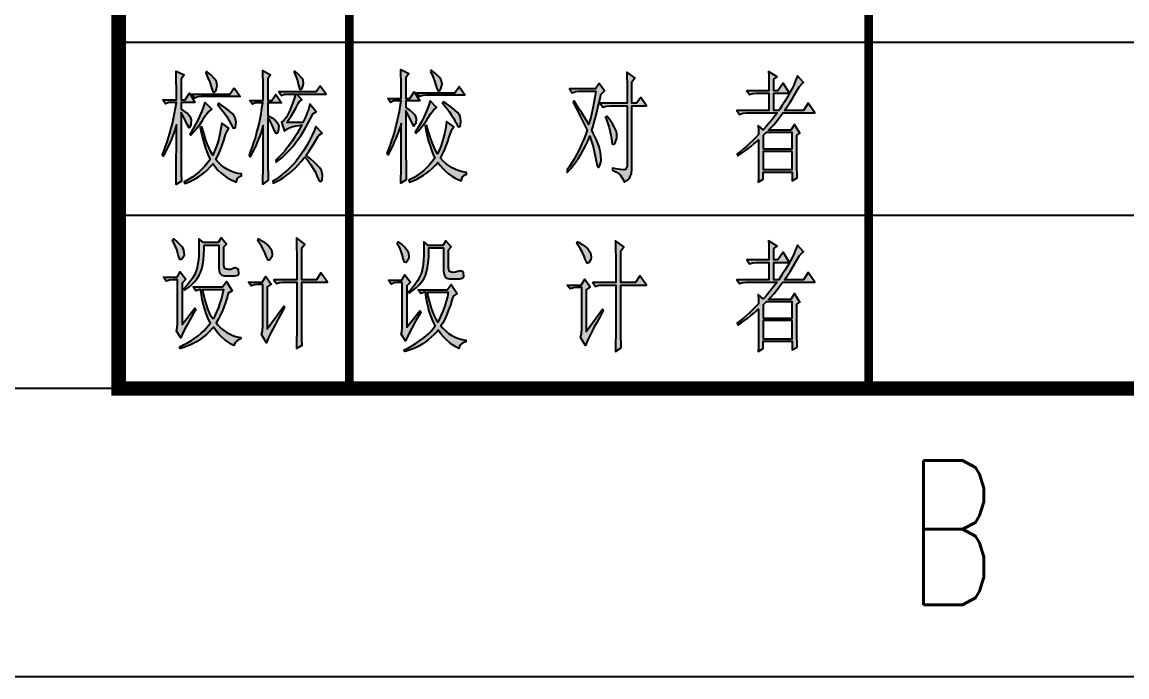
# Model space of a CAD drawing. Header units: inches. Extents: x 15 to 856, y 8 to 602.
# Drawn here: x 662.58 to 700.89, y 7.68 to 30.38 of the extents above; entities that cross this region are included whole.
import ezdxf
from ezdxf.enums import TextEntityAlignment as Align

# ---------------------------------------------------------------- set-up
doc = ezdxf.new("R2010")
doc.units = ezdxf.units.IN
doc.header["$MEASUREMENT"] = 0
doc.layers.add('1', color=7, linetype='Continuous')
doc.layers.add('图框', color=4, linetype='Continuous')
doc.styles.add('HZ', font='txt_____.ttf', dxfattribs={"width": 0.7, "bigfont": 'HZTXT'})

# ---------------------------------------------------------------- blocks, each defined once
blk = doc.blocks.new('tk1')
at = {"layer": '图框', "color": 1}
blk.add_line((0, 0), (-806, 0), dxfattribs=at)
at = {"layer": '图框'}
blk.add_line((10, -10), (-831, -10), dxfattribs=at)
at = {"layer": '图框', "style": 'HZ', "width": 0.7}
blk.add_text('B', height=5, dxfattribs=at).set_placement((-151.125, -7.5), align=Align.CENTER)

msp = doc.modelspace()

# ---------------------------------------------------------------- hatches: boundary and pattern name
at = {"layer": '1'}
h = msp.add_hatch(color=7, dxfattribs=at)
h.paths.add_polyline_path([(676.229, 26.514), (676.326, 26.614), (676.421, 26.723), (676.512, 26.844), (676.603, 26.973), (676.649, 27.047), (676.757, 27.21), (676.852, 27.327), (676.935, 27.401), (676.952, 27.413), (676.732, 27.646), (676.682, 27.498), (676.624, 27.345), (676.558, 27.187), (676.509, 27.081), (676.43, 26.921), (676.35, 26.779), (676.271, 26.654), (676.206, 26.564)])
h.paths.add_polyline_path([(677.78, 26.797), (677.8, 26.958), (677.769, 27.113), (677.732, 27.179), (677.666, 27.256), (677.571, 27.343), (677.445, 27.443), (677.289, 27.553), (677.197, 27.614), (677.162, 27.564), (677.283, 27.416), (677.387, 27.279), (677.474, 27.152), (677.547, 27.034), (677.603, 26.924), (677.616, 26.897), (677.698, 26.747), (677.763, 26.759)])
h.paths.add_polyline_path([(675.726, 25.966), (675.726, 26.145), (675.728, 26.324), (675.728, 26.863), (675.721, 26.841), (675.67, 26.683), (675.613, 26.528), (675.554, 26.375), (675.489, 26.224), (675.422, 26.074), (675.349, 25.926), (675.274, 25.781), (675.238, 25.831), (675.241, 25.839), (675.299, 25.977), (675.354, 26.121), (675.407, 26.269), (675.456, 26.423), (675.504, 26.583), (675.547, 26.747), (675.589, 26.916), (675.628, 27.09), (675.663, 27.271), (675.697, 27.456), (675.728, 27.646), (675.46, 27.646), (675.356, 27.596), (675.262, 27.73), (675.728, 27.73), (675.728, 27.999), (675.726, 28.171), (675.723, 28.352), (675.72, 28.537), (675.717, 28.73), (675.997, 28.597), (675.892, 28.447), (675.892, 27.73), (676.031, 27.73), (676.182, 27.964), (676.369, 27.646), (675.892, 27.646), (675.892, 27.413), (676.011, 27.335), (676.119, 27.247), (676.195, 27.163), (676.243, 27.036), (676.229, 26.863), (676.227, 26.854), (676.166, 26.768), (676.102, 26.879), (676.047, 27.005), (675.974, 27.148), (675.892, 27.297), (675.892, 25.678), (675.894, 25.536), (675.895, 25.362), (675.899, 25.154), (675.903, 24.914), (675.717, 24.796), (675.718, 24.906), (675.721, 25.257), (675.725, 25.611), (675.725, 25.789)])
h.paths.add_polyline_path([(668.626, 26.673), (668.531, 26.564), (668.436, 26.464), (668.412, 26.514), (668.477, 26.604), (668.555, 26.73), (668.636, 26.871), (668.715, 27.029), (668.763, 27.137), (668.831, 27.295), (668.887, 27.448), (668.937, 27.596), (669.158, 27.363), (669.14, 27.351), (669.058, 27.277), (668.963, 27.16), (668.855, 26.997), (668.808, 26.923), (668.718, 26.794)])
h.paths.add_polyline_path([(669.986, 26.747), (670.005, 26.908), (669.975, 27.063), (669.938, 27.129), (669.872, 27.206), (669.777, 27.293), (669.651, 27.393), (669.495, 27.503), (669.403, 27.564), (669.367, 27.513), (669.488, 27.366), (669.593, 27.229), (669.682, 27.102), (669.754, 26.984), (669.81, 26.875), (669.823, 26.847), (669.904, 26.697), (669.968, 26.709)])
h.paths.add_polyline_path([(671.884, 25.974), (671.977, 26.08), (672.068, 26.195), (672.156, 26.316), (672.243, 26.441), (672.33, 26.575), (672.412, 26.713), (672.494, 26.858), (672.575, 27.011), (672.654, 27.169), (672.667, 27.197), (672.784, 27.263), (672.562, 27.53), (672.509, 27.351), (672.461, 27.205), (672.457, 27.197), (672.395, 27.057), (672.32, 26.902), (672.317, 26.897), (671.758, 26.897), (671.837, 27.003), (671.916, 27.123), (671.997, 27.255), (672.079, 27.398), (672.161, 27.556), (672.19, 27.614), (672.282, 27.68), (672.108, 27.88), (673.121, 27.88), (672.923, 28.163), (672.784, 27.964), (671.489, 27.964), (671.583, 27.83), (671.687, 27.88), (672.061, 27.88), (672.016, 27.719), (671.963, 27.561), (671.902, 27.405), (671.839, 27.263), (671.749, 27.084), (671.663, 26.966), (671.583, 26.913), (671.687, 26.597), (671.741, 26.652), (671.824, 26.702), (671.939, 26.744), (672.085, 26.781), (672.264, 26.81), (672.282, 26.813), (672.201, 26.662), (672.117, 26.515), (672.032, 26.377), (671.945, 26.246), (671.856, 26.122), (671.766, 26.005), (671.676, 25.893), (671.583, 25.789), (671.488, 25.692), (671.391, 25.602), (671.384, 25.597), (671.396, 25.529), (671.497, 25.607), (671.597, 25.689), (671.695, 25.777), (671.79, 25.872)])
h.paths.add_polyline_path([(667.934, 26.095), (667.934, 26.813), (667.927, 26.791), (667.876, 26.633), (667.819, 26.478), (667.76, 26.325), (667.697, 26.174), (667.627, 26.024), (667.557, 25.876), (667.479, 25.731), (667.445, 25.781), (667.449, 25.787), (667.505, 25.926), (667.56, 26.071), (667.613, 26.219), (667.663, 26.374), (667.71, 26.533), (667.753, 26.697), (667.795, 26.866), (667.834, 27.04), (667.869, 27.221), (667.903, 27.406), (667.934, 27.596), (667.666, 27.596), (667.561, 27.546), (667.468, 27.68), (667.934, 27.68), (667.934, 27.949), (667.932, 28.122), (667.929, 28.302), (667.927, 28.487), (667.922, 28.681), (668.203, 28.547), (668.098, 28.397), (668.098, 27.68), (668.238, 27.68), (668.39, 27.914), (668.575, 27.596), (668.098, 27.596), (668.098, 27.363), (668.217, 27.285), (668.327, 27.197), (668.401, 27.113), (668.449, 26.986), (668.436, 26.813), (668.433, 26.804), (668.373, 26.718), (668.307, 26.829), (668.253, 26.955), (668.18, 27.098), (668.098, 27.247), (668.098, 25.628), (668.1, 25.486), (668.101, 25.312), (668.104, 25.104), (668.109, 24.864), (667.922, 24.746), (667.924, 24.856), (667.927, 25.207), (667.93, 25.562), (667.93, 25.739), (667.932, 25.916)])
h.paths.add_polyline_path([(670.94, 25.892), (670.94, 26.071), (670.941, 26.251), (670.941, 26.797), (670.933, 26.768), (670.879, 26.596), (670.822, 26.432), (670.761, 26.274), (670.698, 26.122), (670.63, 25.979), (670.561, 25.842), (670.487, 25.713), (670.465, 25.763), (670.519, 25.903), (670.572, 26.05), (670.622, 26.201), (670.671, 26.357), (670.716, 26.517), (670.758, 26.683), (670.798, 26.852), (670.835, 27.028), (670.869, 27.206), (670.901, 27.392), (670.93, 27.58), (670.674, 27.58), (670.569, 27.53), (670.476, 27.664), (670.941, 27.664), (670.941, 28.001), (670.94, 28.179), (670.937, 28.357), (670.933, 28.529), (670.93, 28.697), (671.198, 28.547), (671.106, 28.413), (671.106, 27.664), (671.244, 27.664), (671.384, 27.864), (671.583, 27.58), (671.106, 27.58), (671.106, 27.147), (671.107, 27.145), (671.251, 27.058), (671.359, 26.976), (671.431, 26.897), (671.48, 26.77), (671.467, 26.597), (671.447, 26.548), (671.388, 26.522), (671.315, 26.664), (671.257, 26.802), (671.185, 26.945), (671.106, 27.063), (671.106, 25.512), (671.109, 25.342), (671.112, 25.138), (671.117, 24.896), (670.93, 24.764), (670.932, 24.838), (670.937, 25.36), (670.938, 25.536), (670.938, 25.713)])
h.paths.add_polyline_path([(672.259, 25.541), (672.356, 25.657), (672.388, 25.697), (672.499, 25.565), (672.598, 25.436), (672.681, 25.307), (672.751, 25.18), (672.805, 25.052), (672.807, 25.046), (672.881, 24.878), (672.947, 24.854), (672.983, 24.914), (673.004, 25.075), (672.963, 25.23), (672.947, 25.264), (672.892, 25.336), (672.815, 25.423), (672.714, 25.521), (672.588, 25.634), (672.438, 25.76), (672.433, 25.763), (672.52, 25.89), (672.606, 26.019), (672.689, 26.15), (672.772, 26.283), (672.852, 26.42), (672.876, 26.464), (672.983, 26.53), (672.772, 26.763), (672.709, 26.61), (672.643, 26.462), (672.572, 26.319), (672.499, 26.18), (672.422, 26.046), (672.343, 25.918), (672.259, 25.795), (672.172, 25.676), (672.082, 25.563), (671.989, 25.455), (671.892, 25.352), (671.792, 25.254), (671.687, 25.162), (671.581, 25.073), (671.471, 24.99), (671.357, 24.912), (671.28, 24.864), (671.291, 24.796), (671.409, 24.851), (671.521, 24.914), (671.634, 24.983), (671.744, 25.059), (671.852, 25.141), (671.956, 25.23), (672.059, 25.326), (672.161, 25.429)])
h.paths.add_polyline_path([(668.883, 26.201), (668.932, 26.038), (668.986, 25.885), (669.044, 25.74), (669.1, 25.613), (669.011, 25.495), (668.918, 25.386), (668.82, 25.284), (668.718, 25.188), (668.612, 25.101), (668.502, 25.02), (668.388, 24.946), (668.269, 24.88), (668.203, 24.846), (668.225, 24.78), (668.349, 24.829), (668.47, 24.885), (668.588, 24.948), (668.7, 25.017), (668.81, 25.094), (668.916, 25.178), (669.019, 25.27), (669.118, 25.368), (669.205, 25.463), (669.285, 25.354), (669.374, 25.251), (669.471, 25.157), (669.575, 25.07), (669.686, 24.993), (669.806, 24.924), (669.933, 24.861), (670.009, 24.83), (670.057, 24.97), (670.157, 25.04), (670.196, 25.046), (670.196, 25.114), (670.065, 25.136), (669.938, 25.17), (669.819, 25.215), (669.703, 25.272), (669.593, 25.341), (669.49, 25.42), (669.392, 25.512), (669.298, 25.613), (669.379, 25.771), (669.448, 25.926), (669.509, 26.075), (669.561, 26.222), (669.578, 26.28), (669.638, 26.478), (669.701, 26.622), (669.752, 26.697), (669.508, 26.879), (669.479, 26.686), (669.443, 26.504), (669.403, 26.332), (669.356, 26.171), (669.305, 26.019), (669.248, 25.879), (669.193, 25.763), (669.129, 25.881), (669.066, 26.011), (669.005, 26.156), (668.947, 26.316), (668.892, 26.49), (668.839, 26.676), (668.82, 26.747), (668.762, 26.73), (668.797, 26.546), (668.837, 26.369)])
h.paths.add_polyline_path([(676.591, 26.596), (676.632, 26.419), (676.677, 26.251), (676.727, 26.09), (676.78, 25.935), (676.838, 25.79), (676.894, 25.663), (676.804, 25.547), (676.711, 25.436), (676.614, 25.334), (676.512, 25.238), (676.406, 25.151), (676.297, 25.07), (676.182, 24.996), (676.063, 24.93), (675.997, 24.896), (676.019, 24.83), (676.143, 24.878), (676.264, 24.935), (676.38, 24.998), (676.495, 25.067), (676.604, 25.144), (676.711, 25.228), (676.814, 25.32), (676.912, 25.418), (676.999, 25.513), (677.08, 25.404), (677.168, 25.301), (677.265, 25.207), (677.369, 25.12), (677.481, 25.043), (677.6, 24.974), (677.727, 24.911), (677.803, 24.88), (677.851, 25.02), (677.951, 25.09), (677.99, 25.098), (677.99, 25.164), (677.858, 25.186), (677.732, 25.22), (677.613, 25.265), (677.497, 25.322), (677.387, 25.391), (677.284, 25.47), (677.184, 25.562), (677.092, 25.663), (677.173, 25.821), (677.242, 25.976), (677.303, 26.125), (677.355, 26.272), (677.373, 26.33), (677.432, 26.528), (677.495, 26.672), (677.547, 26.747), (677.302, 26.929), (677.273, 26.736), (677.237, 26.554), (677.197, 26.382), (677.15, 26.22), (677.099, 26.069), (677.042, 25.929), (676.988, 25.813), (676.922, 25.93), (676.86, 26.061), (676.799, 26.208), (676.741, 26.365), (676.686, 26.539), (676.633, 26.726), (676.614, 26.797), (676.556, 26.779)])
h.paths.add_polyline_path([(669.216, 27.931), (669.285, 27.968), (669.309, 28.014), (669.35, 28.176), (669.321, 28.324), (669.309, 28.347), (669.237, 28.436), (669.139, 28.534), (669.011, 28.642), (668.984, 28.663), (668.949, 28.613), (669.026, 28.449), (669.09, 28.291), (669.139, 28.142), (669.158, 28.064)])
h.paths.add_polyline_path([(669.939, 28.097), (670.149, 27.796), (668.797, 27.796), (668.68, 27.785), (668.564, 27.746), (668.47, 27.88), (669.788, 27.88)])
h.paths.add_polyline_path([(672.295, 28.08), (672.345, 28.241), (672.329, 28.363), (672.275, 28.45), (672.179, 28.556), (672.037, 28.681), (672.014, 28.647), (672.08, 28.508), (672.132, 28.349), (672.166, 28.197), (672.217, 28.039), (672.283, 28.06)])
h.paths.add_polyline_path([(676.743, 28.663), (676.82, 28.498), (676.883, 28.341), (676.931, 28.192), (676.952, 28.113), (677.009, 27.981), (677.08, 28.018), (677.104, 28.064), (677.144, 28.226), (677.115, 28.374), (677.104, 28.397), (677.031, 28.486), (676.931, 28.584), (676.806, 28.692), (676.777, 28.713)])
h.paths.add_polyline_path([(677.943, 27.846), (676.591, 27.846), (676.474, 27.835), (676.358, 27.796), (676.264, 27.93), (677.582, 27.93), (677.734, 28.147)])
h.paths.add_polyline_path([(688.642, 27.996), (688.642, 28.397), (688.758, 28.479), (688.466, 28.663), (688.471, 28.537), (688.476, 28.374), (688.478, 28.173), (688.478, 27.996), (687.709, 27.996), (687.803, 27.864), (687.919, 27.902), (688.035, 27.914), (688.478, 27.914), (688.478, 27.313), (687.36, 27.313), (687.451, 27.181), (687.569, 27.219), (687.685, 27.231), (688.758, 27.231), (688.673, 27.111), (688.582, 26.995), (688.489, 26.881), (688.391, 26.767), (688.286, 26.654), (688.28, 26.647), (688.106, 26.797), (688.115, 26.599), (688.117, 26.48), (688.012, 26.37), (687.906, 26.266), (687.801, 26.166), (687.696, 26.071), (687.592, 25.982), (687.485, 25.898), (687.381, 25.821), (687.371, 25.813), (687.393, 25.747), (687.513, 25.824), (687.627, 25.903), (687.74, 25.984), (687.849, 26.069), (687.954, 26.154), (688.057, 26.243), (688.117, 26.296), (688.117, 25.363), (688.115, 25.135), (688.112, 24.956), (688.106, 24.83), (688.28, 24.93), (688.28, 25.18), (689.283, 25.18), (689.283, 24.88), (689.457, 24.98), (689.451, 25.131), (689.448, 25.31), (689.446, 25.497), (689.446, 26.464), (689.551, 26.53), (689.364, 26.829), (689.236, 26.63), (688.466, 26.63), (688.553, 26.72), (688.644, 26.821), (688.737, 26.936), (688.835, 27.061), (688.935, 27.2), (688.956, 27.231), (690.063, 27.231), (689.831, 27.564), (689.68, 27.313), (689.014, 27.313), (689.116, 27.461), (689.209, 27.601), (689.291, 27.733), (689.365, 27.857), (689.431, 27.975), (689.435, 27.98), (689.539, 28.147), (689.628, 28.249), (689.68, 28.279), (689.468, 28.513), (689.402, 28.35), (689.335, 28.196), (689.265, 28.051), (689.193, 27.912), (689.12, 27.782), (689.119, 27.78), (689.016, 27.616), (688.927, 27.479), (688.853, 27.366), (688.816, 27.313), (688.642, 27.313), (688.642, 27.914), (689.19, 27.914), (688.967, 28.263), (688.781, 27.996)])
h.paths.add_polyline_path([(683.29, 25.106), (683.317, 25.08), (683.401, 24.959), (683.471, 24.83), (683.58, 24.916), (683.656, 24.996), (683.712, 25.125), (683.727, 25.28), (683.727, 27.48), (684.228, 27.48), (684.03, 27.764), (683.889, 27.564), (683.727, 27.564), (683.727, 28.313), (683.831, 28.447), (683.551, 28.647), (683.554, 28.452), (683.562, 28.289), (683.562, 27.564), (682.631, 27.564), (682.723, 27.43), (682.839, 27.469), (682.957, 27.48), (683.562, 27.48), (683.562, 25.379), (683.508, 25.264), (683.504, 25.264), (683.443, 25.26), (683.335, 25.27), (683.182, 25.291), (683.05, 25.313), (683.05, 25.247), (683.189, 25.177)])
h.paths.add_polyline_path([(681.565, 25.371), (681.483, 25.255), (681.476, 25.247), (681.487, 25.164), (681.594, 25.288), (681.692, 25.412), (681.784, 25.534), (681.868, 25.655), (681.943, 25.776), (681.966, 25.813), (682.05, 25.961), (682.125, 26.108), (682.195, 26.253), (682.254, 26.394), (682.269, 26.43), (682.327, 26.24), (682.377, 26.061), (682.42, 25.895), (682.454, 25.742), (682.478, 25.613), (682.522, 25.402), (682.572, 25.342), (682.596, 25.363), (682.652, 25.507), (682.665, 25.597), (682.654, 25.75), (682.62, 25.943), (682.618, 25.947), (682.589, 26.05), (682.539, 26.182), (682.473, 26.341), (682.386, 26.53), (682.34, 26.63), (682.38, 26.77), (682.422, 26.918), (682.464, 27.074), (682.507, 27.24), (682.549, 27.413), (682.593, 27.596), (682.636, 27.786), (682.654, 27.864), (682.77, 27.996), (682.596, 28.247), (682.467, 28.064), (681.558, 28.064), (681.652, 27.93), (681.768, 27.968), (681.884, 27.98), (682.478, 27.98), (682.441, 27.775), (682.404, 27.582), (682.367, 27.4), (682.332, 27.232), (682.296, 27.076), (682.261, 26.933), (682.235, 26.829), (682.151, 26.965), (682.067, 27.098), (681.985, 27.231), (681.901, 27.363), (681.819, 27.493), (681.735, 27.624), (681.721, 27.646), (681.685, 27.596), (681.735, 27.503), (681.793, 27.392), (681.859, 27.263), (681.934, 27.118), (682.016, 26.953), (682.106, 26.771), (682.175, 26.63), (682.127, 26.49), (682.069, 26.341), (682.004, 26.188), (681.93, 26.027), (681.884, 25.93), (681.806, 25.777), (681.726, 25.632), (681.645, 25.497)])
h.paths.add_polyline_path([(683.098, 26.132), (683.143, 26.196), (683.198, 26.353), (683.201, 26.512), (683.179, 26.614), (683.126, 26.73), (683.052, 26.854), (682.955, 26.987), (682.852, 27.113), (682.816, 27.081), (682.883, 26.895), (682.936, 26.722), (682.976, 26.559), (683.005, 26.409), (683.015, 26.33), (683.045, 26.153)], flags=17)
h.paths.add_polyline_path([(689.283, 25.897), (688.28, 25.897), (688.28, 25.264), (689.283, 25.264)], flags=16)
h.paths.add_polyline_path([(688.384, 26.548), (688.28, 26.446), (688.28, 25.98), (689.283, 25.98), (689.283, 26.548)], flags=16)
h = msp.add_hatch(color=7, dxfattribs=at)
h.paths.add_polyline_path([(669.029, 20.124), (668.97, 20.272), (668.918, 20.429), (668.871, 20.591), (668.833, 20.759), (668.799, 20.935), (668.773, 21.115), (668.741, 21.112), (668.61, 21.065), (668.517, 21.199), (669.532, 21.199), (669.672, 21.382), (669.87, 21.065), (669.73, 20.981), (669.69, 20.835), (669.636, 20.662), (669.578, 20.5), (669.517, 20.347), (669.453, 20.203), (669.384, 20.071), (669.309, 19.949), (669.379, 19.87), (669.475, 19.773), (669.578, 19.688), (669.686, 19.615), (669.799, 19.556), (669.918, 19.507), (670.042, 19.472), (670.173, 19.449), (670.173, 19.399), (670.067, 19.357), (669.967, 19.275), (669.928, 19.166), (669.827, 19.219), (669.714, 19.291), (669.606, 19.372), (669.501, 19.464), (669.403, 19.565), (669.308, 19.678), (669.216, 19.799), (669.179, 19.755), (669.079, 19.651), (668.978, 19.552), (668.873, 19.464), (668.765, 19.383), (668.655, 19.311), (668.543, 19.245), (668.427, 19.188), (668.307, 19.14), (668.187, 19.098), (668.062, 19.066), (668.04, 19.116), (668.185, 19.19), (668.323, 19.266), (668.454, 19.345), (668.573, 19.425), (668.686, 19.507), (668.789, 19.591), (668.883, 19.678), (668.968, 19.767), (669.044, 19.857), (669.111, 19.949), (669.095, 19.981)])
h.paths.add_polyline_path([(671.251, 19.693), (671.222, 19.633), (671.196, 19.58), (671.132, 19.44), (671.059, 19.266), (670.883, 19.549), (670.917, 19.667), (670.93, 19.865), (670.93, 21.283), (670.755, 21.283), (670.639, 21.271), (670.523, 21.233), (670.429, 21.365), (670.908, 21.365), (671.035, 21.565), (671.222, 21.299), (671.082, 21.199), (671.082, 19.749), (671.654, 20.532), (671.676, 20.482), (671.673, 20.477), (671.552, 20.256), (671.449, 20.066), (671.364, 19.91), (671.297, 19.784)])
h.paths.add_polyline_path([(672.097, 19.066), (672.295, 19.182), (672.288, 19.364), (672.285, 19.541), (672.283, 19.717), (672.282, 19.799), (672.282, 21.365), (673.168, 21.365), (672.947, 21.682), (672.796, 21.449), (672.282, 21.449), (672.282, 22.549), (672.388, 22.683), (672.097, 22.898), (672.098, 22.805), (672.101, 22.687), (672.103, 22.547), (672.105, 22.383), (672.106, 22.196), (672.106, 21.985), (672.108, 21.75), (672.108, 21.449), (671.315, 21.449), (671.409, 21.315), (671.525, 21.353), (671.641, 21.365), (672.108, 21.365), (672.108, 19.752), (672.105, 19.596), (672.103, 19.414), (672.098, 19.203)])
h.paths.add_polyline_path([(676.015, 19.618), (675.944, 19.473), (675.879, 19.332), (675.728, 19.565), (675.744, 19.622), (675.763, 19.799), (675.763, 21.349), (675.612, 21.349), (675.494, 21.337), (675.378, 21.299), (675.285, 21.432), (675.752, 21.432), (675.857, 21.616), (676.055, 21.365), (675.926, 21.233), (675.926, 19.799), (676.369, 20.366), (676.404, 20.316), (676.324, 20.184), (676.24, 20.04), (676.166, 19.907), (676.102, 19.783), (676.094, 19.767)])
h.paths.add_polyline_path([(677.761, 19.175), (677.722, 19.066), (677.621, 19.119), (677.508, 19.191), (677.4, 19.272), (677.295, 19.364), (677.197, 19.465), (677.1, 19.578), (677.01, 19.699), (676.972, 19.655), (676.873, 19.551), (676.772, 19.452), (676.667, 19.364), (676.559, 19.283), (676.45, 19.211), (676.337, 19.145), (676.221, 19.088), (676.102, 19.04), (675.981, 18.998), (675.857, 18.966), (675.833, 19.016), (675.979, 19.09), (676.118, 19.166), (676.247, 19.245), (676.367, 19.325), (676.48, 19.407), (676.583, 19.491), (676.677, 19.578), (676.762, 19.667), (676.838, 19.757), (676.906, 19.849), (676.889, 19.881), (676.823, 20.024), (676.764, 20.173), (676.712, 20.329), (676.665, 20.492), (676.627, 20.659), (676.593, 20.835), (676.567, 21.015), (676.533, 21.012), (676.404, 20.965), (676.311, 21.099), (677.326, 21.099), (677.465, 21.283), (677.663, 20.965), (677.524, 20.881), (677.484, 20.735), (677.431, 20.562), (677.373, 20.4), (677.312, 20.247), (677.247, 20.103), (677.178, 19.971), (677.104, 19.849), (677.171, 19.77), (677.27, 19.673), (677.371, 19.588), (677.479, 19.515), (677.593, 19.456), (677.713, 19.407), (677.837, 19.372), (677.967, 19.349), (677.967, 19.299), (677.861, 19.258)])
h.paths.add_polyline_path([(668.891, 22.649), (669.403, 22.649), (669.403, 21.848), (669.429, 21.692), (669.504, 21.603), (669.601, 21.582), (669.788, 21.582), (669.96, 21.584), (670.067, 21.611), (670.102, 21.648), (670.091, 21.797), (670.08, 21.816), (669.967, 21.859), (669.928, 21.848), (669.819, 21.808), (669.717, 21.798), (669.607, 21.835), (669.578, 21.948), (669.578, 22.583), (669.672, 22.683), (669.485, 22.898), (669.38, 22.733), (668.879, 22.733), (668.715, 22.865), (668.715, 22.399), (668.709, 22.238), (668.691, 22.064), (668.659, 21.875), (668.657, 21.866), (668.623, 21.751), (668.568, 21.632), (668.494, 21.507), (668.401, 21.376), (668.288, 21.237), (668.191, 21.133), (668.214, 21.083), (668.349, 21.181), (668.468, 21.283), (668.572, 21.386), (668.657, 21.494), (668.728, 21.603), (668.773, 21.698), (668.815, 21.829), (668.847, 21.975), (668.871, 22.141), (668.886, 22.327), (668.891, 22.53)])
h.paths.add_polyline_path([(668.446, 20.14), (668.372, 20.007), (668.307, 19.883), (668.299, 19.866), (668.22, 19.718), (668.149, 19.573), (668.085, 19.432), (667.934, 19.665), (667.95, 19.722), (667.969, 19.899), (667.969, 21.449), (667.818, 21.449), (667.7, 21.437), (667.584, 21.399), (667.491, 21.532), (667.958, 21.532), (668.062, 21.716), (668.261, 21.465), (668.132, 21.333), (668.132, 19.899), (668.575, 20.466), (668.61, 20.416), (668.53, 20.284)])
h.paths.add_polyline_path([(669.205, 20.082), (669.143, 20.177), (669.084, 20.295), (669.027, 20.434), (668.973, 20.593), (668.923, 20.774), (668.873, 20.975), (668.844, 21.115), (669.566, 21.115), (669.533, 20.959), (669.493, 20.801), (669.445, 20.645), (669.388, 20.487), (669.324, 20.33), (669.251, 20.173)], flags=16)
h.paths.add_polyline_path([(667.882, 22.649), (667.795, 22.815), (667.829, 22.865), (667.951, 22.771), (668.056, 22.675), (668.132, 22.583), (668.183, 22.472), (668.203, 22.315), (668.188, 22.257), (668.109, 22.149), (668.048, 22.154), (667.993, 22.315), (667.985, 22.354), (667.945, 22.496)])
h.paths.add_polyline_path([(671.175, 22.132), (671.112, 22.124), (671.046, 22.265), (671.016, 22.362), (670.956, 22.489), (670.869, 22.636), (670.755, 22.799), (670.779, 22.865), (670.814, 22.847), (670.943, 22.773), (671.051, 22.695), (671.14, 22.615), (671.227, 22.48), (671.257, 22.331), (671.248, 22.246)])
h.paths.add_polyline_path([(675.676, 22.549), (675.588, 22.715), (675.623, 22.765), (675.746, 22.671), (675.849, 22.575), (675.926, 22.481), (675.978, 22.372), (675.997, 22.215), (675.982, 22.157), (675.903, 22.048), (675.842, 22.054), (675.786, 22.215), (675.779, 22.254), (675.739, 22.396)])
h.paths.add_polyline_path([(677.874, 21.716), (677.761, 21.759), (677.722, 21.748), (677.613, 21.708), (677.511, 21.698), (677.402, 21.734), (677.373, 21.848), (677.373, 22.481), (677.465, 22.583), (677.279, 22.799), (677.175, 22.633), (676.672, 22.633), (676.509, 22.765), (676.509, 22.299), (676.503, 22.138), (676.485, 21.964), (676.453, 21.776), (676.451, 21.766), (676.417, 21.652), (676.363, 21.532), (676.288, 21.407), (676.195, 21.276), (676.082, 21.138), (675.984, 21.031), (676.008, 20.981), (676.143, 21.081), (676.263, 21.183), (676.366, 21.286), (676.451, 21.394), (676.522, 21.503), (676.567, 21.598), (676.609, 21.727), (676.641, 21.875), (676.665, 22.041), (676.68, 22.227), (676.685, 22.43), (676.685, 22.549), (677.197, 22.549), (677.197, 21.748), (677.223, 21.592), (677.299, 21.503), (677.395, 21.482), (677.582, 21.482), (677.755, 21.484), (677.861, 21.511), (677.896, 21.548), (677.885, 21.697)])
h.paths.add_polyline_path([(677.044, 20.073), (676.999, 19.982), (676.938, 20.078), (676.878, 20.195), (676.822, 20.334), (676.767, 20.493), (676.715, 20.674), (676.667, 20.875), (676.638, 21.015), (677.36, 21.015), (677.328, 20.859), (677.287, 20.701), (677.239, 20.545), (677.183, 20.387), (677.118, 20.231)], flags=16)
h.paths.add_polyline_path([(682.309, 19.593), (682.28, 19.531), (682.254, 19.48), (682.19, 19.34), (682.117, 19.166), (681.943, 19.449), (681.975, 19.567), (681.99, 19.765), (681.99, 21.183), (681.814, 21.183), (681.697, 21.171), (681.581, 21.133), (681.487, 21.265), (681.966, 21.265), (682.095, 21.465), (682.28, 21.199), (682.141, 21.099), (682.141, 19.649), (682.712, 20.432), (682.736, 20.382), (682.733, 20.377), (682.61, 20.155), (682.507, 19.966), (682.423, 19.81), (682.357, 19.684)])
h.paths.add_polyline_path([(683.353, 19.082), (683.348, 19.264), (683.343, 19.441), (683.342, 19.617), (683.342, 21.265), (684.228, 21.265), (684.005, 21.582), (683.854, 21.349), (683.342, 21.349), (683.342, 22.449), (683.446, 22.583), (683.155, 22.799), (683.158, 22.705), (683.16, 22.588), (683.161, 22.447), (683.163, 22.283), (683.164, 22.096), (683.166, 21.885), (683.166, 21.349), (682.373, 21.349), (682.467, 21.215), (682.583, 21.254), (682.7, 21.265), (683.166, 21.265), (683.166, 19.652), (683.164, 19.496), (683.161, 19.314), (683.158, 19.103), (683.155, 18.966)])
h.paths.add_polyline_path([(688.781, 22.132), (688.642, 22.132), (688.642, 22.531), (688.758, 22.615), (688.466, 22.799), (688.471, 22.673), (688.476, 22.51), (688.478, 22.309), (688.478, 22.132), (687.709, 22.132), (687.803, 21.998), (687.919, 22.037), (688.035, 22.048), (688.478, 22.048), (688.478, 21.449), (687.36, 21.449), (687.451, 21.315), (687.569, 21.353), (687.685, 21.365), (688.758, 21.365), (688.673, 21.247), (688.582, 21.131), (688.489, 21.015), (688.391, 20.902), (688.286, 20.79), (688.28, 20.782), (688.106, 20.931), (688.115, 20.735), (688.117, 20.616), (688.012, 20.506), (687.906, 20.4), (687.801, 20.301), (687.696, 20.206), (687.592, 20.118), (687.485, 20.034), (687.381, 19.955), (687.371, 19.949), (687.393, 19.883), (687.513, 19.958), (687.627, 20.039), (687.74, 20.119), (687.849, 20.203), (687.954, 20.29), (688.057, 20.379), (688.117, 20.432), (688.117, 19.499), (688.115, 19.269), (688.112, 19.092), (688.106, 18.966), (688.28, 19.066), (688.28, 19.316), (689.283, 19.316), (689.283, 19.016), (689.457, 19.116), (689.451, 19.267), (689.448, 19.446), (689.446, 19.633), (689.446, 20.6), (689.551, 20.666), (689.364, 20.965), (689.236, 20.765), (688.466, 20.765), (688.553, 20.854), (688.644, 20.957), (688.737, 21.072), (688.835, 21.197), (688.935, 21.336), (688.956, 21.365), (690.063, 21.365), (689.831, 21.698), (689.68, 21.449), (689.014, 21.449), (689.116, 21.597), (689.209, 21.737), (689.291, 21.869), (689.365, 21.993), (689.431, 22.109), (689.435, 22.116), (689.539, 22.283), (689.628, 22.385), (689.68, 22.415), (689.468, 22.649), (689.402, 22.486), (689.335, 22.331), (689.265, 22.185), (689.193, 22.046), (689.12, 21.916), (689.119, 21.916), (689.016, 21.751), (688.927, 21.614), (688.853, 21.502), (688.816, 21.449), (688.642, 21.449), (688.642, 22.048), (689.19, 22.048), (688.967, 22.399)])
h.paths.add_polyline_path([(689.283, 20.032), (688.28, 20.032), (688.28, 19.399), (689.283, 19.399)], flags=16)
h.paths.add_polyline_path([(688.384, 20.682), (688.28, 20.582), (688.28, 20.116), (689.283, 20.116), (689.283, 20.682)], flags=16)
h.paths.add_polyline_path([(682.235, 22.032), (682.172, 22.024), (682.106, 22.165), (682.075, 22.262), (682.014, 22.389), (681.927, 22.536), (681.814, 22.699), (681.837, 22.765), (681.872, 22.747), (682.001, 22.673), (682.111, 22.596), (682.199, 22.515), (682.286, 22.38), (682.315, 22.232), (682.307, 22.146)])

# ---------------------------------------------------------------- linework, layer by layer
at = {"layer": '1', "color": 7}
for p, q in [((665.932, 29.681), (727.932, 29.681)), ((665.932, 23.681), (727.932, 23.681)), ((845.932, 17.681), (665.932, 17.681))]:
    msp.add_line(p, q, dxfattribs=at)
at = {"layer": '1'}
msp.add_line((845.932, 17.681), (665.932, 17.681), dxfattribs=at)
at = {"layer": '1', "color": 7}
for points, const_width in [([(665.932, 17.681), (845.932, 17.681), (845.932, 91.681)], 0.5), ([(665.932, 91.681), (665.932, 17.681)], 0.5), ([(673.932, 59.681), (673.932, 17.681)], 0.3), ([(691.932, 59.681), (691.932, 17.681)], 0.3)]:
    msp.add_lwpolyline(points, dxfattribs=dict(at, const_width=const_width))
at = {"layer": '1', "color": 7, "const_width": 0.5}
msp.add_lwpolyline([(665.932, 75.681), (845.932, 75.681), (845.932, 17.681), (665.932, 17.681)], close=True, dxfattribs=at)
at = {"layer": '1', "color": 7}
for points in [[(675.726, 25.966), (675.726, 26.145), (675.728, 26.324), (675.728, 26.863), (675.721, 26.841), (675.67, 26.683), (675.613, 26.528), (675.554, 26.375), (675.489, 26.224), (675.422, 26.074), (675.349, 25.926), (675.274, 25.781), (675.238, 25.831), (675.241, 25.839), (675.299, 25.977), (675.354, 26.121), (675.407, 26.269), (675.456, 26.423), (675.504, 26.583), (675.547, 26.747), (675.589, 26.916), (675.628, 27.09), (675.663, 27.271), (675.697, 27.456), (675.728, 27.646), (675.46, 27.646), (675.356, 27.596), (675.262, 27.73), (675.728, 27.73), (675.728, 27.999), (675.726, 28.171), (675.723, 28.352), (675.72, 28.537), (675.717, 28.73), (675.997, 28.597), (675.892, 28.447), (675.892, 27.73), (676.031, 27.73), (676.182, 27.964), (676.369, 27.646), (675.892, 27.646), (675.892, 27.413), (676.011, 27.335), (676.119, 27.247), (676.195, 27.163), (676.243, 27.036), (676.229, 26.863), (676.227, 26.854), (676.166, 26.768), (676.102, 26.879), (676.047, 27.005), (675.974, 27.148), (675.892, 27.297), (675.892, 25.678), (675.894, 25.536), (675.895, 25.362), (675.899, 25.154), (675.903, 24.914), (675.717, 24.796), (675.718, 24.906), (675.721, 25.257), (675.725, 25.611), (675.725, 25.789)], [(667.934, 26.095), (667.934, 26.813), (667.927, 26.791), (667.876, 26.633), (667.819, 26.478), (667.76, 26.325), (667.697, 26.174), (667.627, 26.024), (667.557, 25.876), (667.479, 25.731), (667.445, 25.781), (667.449, 25.787), (667.505, 25.926), (667.56, 26.071), (667.613, 26.219), (667.663, 26.374), (667.71, 26.533), (667.753, 26.697), (667.795, 26.866), (667.834, 27.04), (667.869, 27.221), (667.903, 27.406), (667.934, 27.596), (667.666, 27.596), (667.561, 27.546), (667.468, 27.68), (667.934, 27.68), (667.934, 27.949), (667.932, 28.122), (667.929, 28.302), (667.927, 28.487), (667.922, 28.681), (668.203, 28.547), (668.098, 28.397), (668.098, 27.68), (668.238, 27.68), (668.39, 27.914), (668.575, 27.596), (668.098, 27.596), (668.098, 27.363), (668.217, 27.285), (668.327, 27.197), (668.401, 27.113), (668.449, 26.986), (668.436, 26.813), (668.433, 26.804), (668.373, 26.718), (668.307, 26.829), (668.253, 26.955), (668.18, 27.098), (668.098, 27.247), (668.098, 25.628), (668.1, 25.486), (668.101, 25.312), (668.104, 25.104), (668.109, 24.864), (667.922, 24.746), (667.924, 24.856), (667.927, 25.207), (667.93, 25.562), (667.93, 25.739), (667.932, 25.916)], [(669.216, 27.931), (669.285, 27.968), (669.309, 28.014), (669.35, 28.176), (669.321, 28.324), (669.309, 28.347), (669.237, 28.436), (669.139, 28.534), (669.011, 28.642), (668.984, 28.663), (668.949, 28.613), (669.026, 28.449), (669.09, 28.291), (669.139, 28.142), (669.158, 28.064)], [(670.94, 25.892), (670.94, 26.071), (670.941, 26.251), (670.941, 26.797), (670.933, 26.768), (670.879, 26.596), (670.822, 26.432), (670.761, 26.274), (670.698, 26.122), (670.63, 25.979), (670.561, 25.842), (670.487, 25.713), (670.465, 25.763), (670.519, 25.903), (670.572, 26.05), (670.622, 26.201), (670.671, 26.357), (670.716, 26.517), (670.758, 26.683), (670.798, 26.852), (670.835, 27.028), (670.869, 27.206), (670.901, 27.392), (670.93, 27.58), (670.674, 27.58), (670.569, 27.53), (670.476, 27.664), (670.941, 27.664), (670.941, 28.001), (670.94, 28.179), (670.937, 28.357), (670.933, 28.529), (670.93, 28.697), (671.198, 28.547), (671.106, 28.413), (671.106, 27.664), (671.244, 27.664), (671.384, 27.864), (671.583, 27.58), (671.106, 27.58), (671.106, 27.147), (671.107, 27.145), (671.251, 27.058), (671.359, 26.976), (671.431, 26.897), (671.48, 26.77), (671.467, 26.597), (671.447, 26.548), (671.388, 26.522), (671.315, 26.664), (671.257, 26.802), (671.185, 26.945), (671.106, 27.063), (671.106, 25.512), (671.109, 25.342), (671.112, 25.138), (671.117, 24.896), (670.93, 24.764), (670.932, 24.838), (670.937, 25.36), (670.938, 25.536), (670.938, 25.713)], [(672.295, 28.08), (672.345, 28.241), (672.329, 28.363), (672.275, 28.45), (672.179, 28.556), (672.037, 28.681), (672.014, 28.647), (672.08, 28.508), (672.132, 28.349), (672.166, 28.197), (672.217, 28.039), (672.283, 28.06)], [(676.743, 28.663), (676.82, 28.498), (676.883, 28.341), (676.931, 28.192), (676.952, 28.113), (677.009, 27.981), (677.08, 28.018), (677.104, 28.064), (677.144, 28.226), (677.115, 28.374), (677.104, 28.397), (677.031, 28.486), (676.931, 28.584), (676.806, 28.692), (676.777, 28.713)], [(683.29, 25.106), (683.317, 25.08), (683.401, 24.959), (683.471, 24.83), (683.58, 24.916), (683.656, 24.996), (683.712, 25.125), (683.727, 25.28), (683.727, 27.48), (684.228, 27.48), (684.03, 27.764), (683.889, 27.564), (683.727, 27.564), (683.727, 28.313), (683.831, 28.447), (683.551, 28.647), (683.554, 28.452), (683.562, 28.289), (683.562, 27.564), (682.631, 27.564), (682.723, 27.43), (682.839, 27.469), (682.957, 27.48), (683.562, 27.48), (683.562, 25.379), (683.508, 25.264), (683.504, 25.264), (683.443, 25.26), (683.335, 25.27), (683.182, 25.291), (683.05, 25.313), (683.05, 25.247), (683.189, 25.177)], [(688.642, 27.996), (688.642, 28.397), (688.758, 28.479), (688.466, 28.663), (688.471, 28.537), (688.476, 28.374), (688.478, 28.173), (688.478, 27.996), (687.709, 27.996), (687.803, 27.864), (687.919, 27.902), (688.035, 27.914), (688.478, 27.914), (688.478, 27.313), (687.36, 27.313), (687.451, 27.181), (687.569, 27.219), (687.685, 27.231), (688.758, 27.231), (688.673, 27.111), (688.582, 26.995), (688.489, 26.881), (688.391, 26.767), (688.286, 26.654), (688.28, 26.647), (688.106, 26.797), (688.115, 26.599), (688.117, 26.48), (688.012, 26.37), (687.906, 26.266), (687.801, 26.166), (687.696, 26.071), (687.592, 25.982), (687.485, 25.898), (687.381, 25.821), (687.371, 25.813), (687.393, 25.747), (687.513, 25.824), (687.627, 25.903), (687.74, 25.984), (687.849, 26.069), (687.954, 26.154), (688.057, 26.243), (688.117, 26.296), (688.117, 25.363), (688.115, 25.135), (688.112, 24.956), (688.106, 24.83), (688.28, 24.93), (688.28, 25.18), (689.283, 25.18), (689.283, 24.88), (689.457, 24.98), (689.451, 25.131), (689.448, 25.31), (689.446, 25.497), (689.446, 26.464), (689.551, 26.53), (689.364, 26.829), (689.236, 26.63), (688.466, 26.63), (688.553, 26.72), (688.644, 26.821), (688.737, 26.936), (688.835, 27.061), (688.935, 27.2), (688.956, 27.231), (690.063, 27.231), (689.831, 27.564), (689.68, 27.313), (689.014, 27.313), (689.116, 27.461), (689.209, 27.601), (689.291, 27.733), (689.365, 27.857), (689.431, 27.975), (689.435, 27.98), (689.539, 28.147), (689.628, 28.249), (689.68, 28.279), (689.468, 28.513), (689.402, 28.35), (689.335, 28.196), (689.265, 28.051), (689.193, 27.912), (689.12, 27.782), (689.119, 27.78), (689.016, 27.616), (688.927, 27.479), (688.853, 27.366), (688.816, 27.313), (688.642, 27.313), (688.642, 27.914), (689.19, 27.914), (688.967, 28.263), (688.781, 27.996)], [(669.939, 28.097), (670.149, 27.796), (668.797, 27.796), (668.68, 27.785), (668.564, 27.746), (668.47, 27.88), (669.788, 27.88)], [(671.884, 25.974), (671.977, 26.08), (672.068, 26.195), (672.156, 26.316), (672.243, 26.441), (672.33, 26.575), (672.412, 26.713), (672.494, 26.858), (672.575, 27.011), (672.654, 27.169), (672.667, 27.197), (672.784, 27.263), (672.562, 27.53), (672.509, 27.351), (672.461, 27.205), (672.457, 27.197), (672.395, 27.057), (672.32, 26.902), (672.317, 26.897), (671.758, 26.897), (671.837, 27.003), (671.916, 27.123), (671.997, 27.255), (672.079, 27.398), (672.161, 27.556), (672.19, 27.614), (672.282, 27.68), (672.108, 27.88), (673.121, 27.88), (672.923, 28.163), (672.784, 27.964), (671.489, 27.964), (671.583, 27.83), (671.687, 27.88), (672.061, 27.88), (672.016, 27.719), (671.963, 27.561), (671.902, 27.405), (671.839, 27.263), (671.749, 27.084), (671.663, 26.966), (671.583, 26.913), (671.687, 26.597), (671.741, 26.652), (671.824, 26.702), (671.939, 26.744), (672.085, 26.781), (672.264, 26.81), (672.282, 26.813), (672.201, 26.662), (672.117, 26.515), (672.032, 26.377), (671.945, 26.246), (671.856, 26.122), (671.766, 26.005), (671.676, 25.893), (671.583, 25.789), (671.488, 25.692), (671.391, 25.602), (671.384, 25.597), (671.396, 25.529), (671.497, 25.607), (671.597, 25.689), (671.695, 25.777), (671.79, 25.872)], [(677.943, 27.846), (676.591, 27.846), (676.474, 27.835), (676.358, 27.796), (676.264, 27.93), (677.582, 27.93), (677.734, 28.147)], [(681.565, 25.371), (681.483, 25.255), (681.476, 25.247), (681.487, 25.164), (681.594, 25.288), (681.692, 25.412), (681.784, 25.534), (681.868, 25.655), (681.943, 25.776), (681.966, 25.813), (682.05, 25.961), (682.125, 26.108), (682.195, 26.253), (682.254, 26.394), (682.269, 26.43), (682.327, 26.24), (682.377, 26.061), (682.42, 25.895), (682.454, 25.742), (682.478, 25.613), (682.522, 25.402), (682.572, 25.342), (682.596, 25.363), (682.652, 25.507), (682.665, 25.597), (682.654, 25.75), (682.62, 25.943), (682.618, 25.947), (682.589, 26.05), (682.539, 26.182), (682.473, 26.341), (682.386, 26.53), (682.34, 26.63), (682.38, 26.77), (682.422, 26.918), (682.464, 27.074), (682.507, 27.24), (682.549, 27.413), (682.593, 27.596), (682.636, 27.786), (682.654, 27.864), (682.77, 27.996), (682.596, 28.247), (682.467, 28.064), (681.558, 28.064), (681.652, 27.93), (681.768, 27.968), (681.884, 27.98), (682.478, 27.98), (682.441, 27.775), (682.404, 27.582), (682.367, 27.4), (682.332, 27.232), (682.296, 27.076), (682.261, 26.933), (682.235, 26.829), (682.151, 26.965), (682.067, 27.098), (681.985, 27.231), (681.901, 27.363), (681.819, 27.493), (681.735, 27.624), (681.721, 27.646), (681.685, 27.596), (681.735, 27.503), (681.793, 27.392), (681.859, 27.263), (681.934, 27.118), (682.016, 26.953), (682.106, 26.771), (682.175, 26.63), (682.127, 26.49), (682.069, 26.341), (682.004, 26.188), (681.93, 26.027), (681.884, 25.93), (681.806, 25.777), (681.726, 25.632), (681.645, 25.497)], [(668.626, 26.673), (668.531, 26.564), (668.436, 26.464), (668.412, 26.514), (668.477, 26.604), (668.555, 26.73), (668.636, 26.871), (668.715, 27.029), (668.763, 27.137), (668.831, 27.295), (668.887, 27.448), (668.937, 27.596), (669.158, 27.363), (669.14, 27.351), (669.058, 27.277), (668.963, 27.16), (668.855, 26.997), (668.808, 26.923), (668.718, 26.794)], [(676.229, 26.514), (676.326, 26.614), (676.421, 26.723), (676.512, 26.844), (676.603, 26.973), (676.649, 27.047), (676.757, 27.21), (676.852, 27.327), (676.935, 27.401), (676.952, 27.413), (676.732, 27.646), (676.682, 27.498), (676.624, 27.345), (676.558, 27.187), (676.509, 27.081), (676.43, 26.921), (676.35, 26.779), (676.271, 26.654), (676.206, 26.564)], [(677.78, 26.797), (677.8, 26.958), (677.769, 27.113), (677.732, 27.179), (677.666, 27.256), (677.571, 27.343), (677.445, 27.443), (677.289, 27.553), (677.197, 27.614), (677.162, 27.564), (677.283, 27.416), (677.387, 27.279), (677.474, 27.152), (677.547, 27.034), (677.603, 26.924), (677.616, 26.897), (677.698, 26.747), (677.763, 26.759)], [(669.986, 26.747), (670.005, 26.908), (669.975, 27.063), (669.938, 27.129), (669.872, 27.206), (669.777, 27.293), (669.651, 27.393), (669.495, 27.503), (669.403, 27.564), (669.367, 27.513), (669.488, 27.366), (669.593, 27.229), (669.682, 27.102), (669.754, 26.984), (669.81, 26.875), (669.823, 26.847), (669.904, 26.697), (669.968, 26.709)], [(668.883, 26.201), (668.932, 26.038), (668.986, 25.885), (669.044, 25.74), (669.1, 25.613), (669.011, 25.495), (668.918, 25.386), (668.82, 25.284), (668.718, 25.188), (668.612, 25.101), (668.502, 25.02), (668.388, 24.946), (668.269, 24.88), (668.203, 24.846), (668.225, 24.78), (668.349, 24.829), (668.47, 24.885), (668.588, 24.948), (668.7, 25.017), (668.81, 25.094), (668.916, 25.178), (669.019, 25.27), (669.118, 25.368), (669.205, 25.463), (669.285, 25.354), (669.374, 25.251), (669.471, 25.157), (669.575, 25.07), (669.686, 24.993), (669.806, 24.924), (669.933, 24.861), (670.009, 24.83), (670.057, 24.97), (670.157, 25.04), (670.196, 25.046), (670.196, 25.114), (670.065, 25.136), (669.938, 25.17), (669.819, 25.215), (669.703, 25.272), (669.593, 25.341), (669.49, 25.42), (669.392, 25.512), (669.298, 25.613), (669.379, 25.771), (669.448, 25.926), (669.509, 26.075), (669.561, 26.222), (669.578, 26.28), (669.638, 26.478), (669.701, 26.622), (669.752, 26.697), (669.508, 26.879), (669.479, 26.686), (669.443, 26.504), (669.403, 26.332), (669.356, 26.171), (669.305, 26.019), (669.248, 25.879), (669.193, 25.763), (669.129, 25.881), (669.066, 26.011), (669.005, 26.156), (668.947, 26.316), (668.892, 26.49), (668.839, 26.676), (668.82, 26.747), (668.762, 26.73), (668.797, 26.546), (668.837, 26.369)], [(676.591, 26.596), (676.632, 26.419), (676.677, 26.251), (676.727, 26.09), (676.78, 25.935), (676.838, 25.79), (676.894, 25.663), (676.804, 25.547), (676.711, 25.436), (676.614, 25.334), (676.512, 25.238), (676.406, 25.151), (676.297, 25.07), (676.182, 24.996), (676.063, 24.93), (675.997, 24.896), (676.019, 24.83), (676.143, 24.878), (676.264, 24.935), (676.38, 24.998), (676.495, 25.067), (676.604, 25.144), (676.711, 25.228), (676.814, 25.32), (676.912, 25.418), (676.999, 25.513), (677.08, 25.404), (677.168, 25.301), (677.265, 25.207), (677.369, 25.12), (677.481, 25.043), (677.6, 24.974), (677.727, 24.911), (677.803, 24.88), (677.851, 25.02), (677.951, 25.09), (677.99, 25.098), (677.99, 25.164), (677.858, 25.186), (677.732, 25.22), (677.613, 25.265), (677.497, 25.322), (677.387, 25.391), (677.284, 25.47), (677.184, 25.562), (677.092, 25.663), (677.173, 25.821), (677.242, 25.976), (677.303, 26.125), (677.355, 26.272), (677.373, 26.33), (677.432, 26.528), (677.495, 26.672), (677.547, 26.747), (677.302, 26.929), (677.273, 26.736), (677.237, 26.554), (677.197, 26.382), (677.15, 26.22), (677.099, 26.069), (677.042, 25.929), (676.988, 25.813), (676.922, 25.93), (676.86, 26.061), (676.799, 26.208), (676.741, 26.365), (676.686, 26.539), (676.633, 26.726), (676.614, 26.797), (676.556, 26.779)], [(683.098, 26.132), (683.143, 26.196), (683.198, 26.353), (683.201, 26.512), (683.179, 26.614), (683.126, 26.73), (683.052, 26.854), (682.955, 26.987), (682.852, 27.113), (682.816, 27.081), (682.883, 26.895), (682.936, 26.722), (682.976, 26.559), (683.005, 26.409), (683.015, 26.33), (683.045, 26.153)], [(672.259, 25.541), (672.356, 25.657), (672.388, 25.697), (672.499, 25.565), (672.598, 25.436), (672.681, 25.307), (672.751, 25.18), (672.805, 25.052), (672.807, 25.046), (672.881, 24.878), (672.947, 24.854), (672.983, 24.914), (673.004, 25.075), (672.963, 25.23), (672.947, 25.264), (672.892, 25.336), (672.815, 25.423), (672.714, 25.521), (672.588, 25.634), (672.438, 25.76), (672.433, 25.763), (672.52, 25.89), (672.606, 26.019), (672.689, 26.15), (672.772, 26.283), (672.852, 26.42), (672.876, 26.464), (672.983, 26.53), (672.772, 26.763), (672.709, 26.61), (672.643, 26.462), (672.572, 26.319), (672.499, 26.18), (672.422, 26.046), (672.343, 25.918), (672.259, 25.795), (672.172, 25.676), (672.082, 25.563), (671.989, 25.455), (671.892, 25.352), (671.792, 25.254), (671.687, 25.162), (671.581, 25.073), (671.471, 24.99), (671.357, 24.912), (671.28, 24.864), (671.291, 24.796), (671.409, 24.851), (671.521, 24.914), (671.634, 24.983), (671.744, 25.059), (671.852, 25.141), (671.956, 25.23), (672.059, 25.326), (672.161, 25.429)], [(688.384, 26.548), (688.28, 26.446), (688.28, 25.98), (689.283, 25.98), (689.283, 26.548)], [(689.283, 25.897), (688.28, 25.897), (688.28, 25.264), (689.283, 25.264)], [(667.882, 22.649), (667.795, 22.815), (667.829, 22.865), (667.951, 22.771), (668.056, 22.675), (668.132, 22.583), (668.183, 22.472), (668.203, 22.315), (668.188, 22.257), (668.109, 22.149), (668.048, 22.154), (667.993, 22.315), (667.985, 22.354), (667.945, 22.496)], [(668.891, 22.649), (669.403, 22.649), (669.403, 21.848), (669.429, 21.692), (669.504, 21.603), (669.601, 21.582), (669.788, 21.582), (669.96, 21.584), (670.067, 21.611), (670.102, 21.648), (670.091, 21.797), (670.08, 21.816), (669.967, 21.859), (669.928, 21.848), (669.819, 21.808), (669.717, 21.798), (669.607, 21.835), (669.578, 21.948), (669.578, 22.583), (669.672, 22.683), (669.485, 22.898), (669.38, 22.733), (668.879, 22.733), (668.715, 22.865), (668.715, 22.399), (668.709, 22.238), (668.691, 22.064), (668.659, 21.875), (668.657, 21.866), (668.623, 21.751), (668.568, 21.632), (668.494, 21.507), (668.401, 21.376), (668.288, 21.237), (668.191, 21.133), (668.214, 21.083), (668.349, 21.181), (668.468, 21.283), (668.572, 21.386), (668.657, 21.494), (668.728, 21.603), (668.773, 21.698), (668.815, 21.829), (668.847, 21.975), (668.871, 22.141), (668.886, 22.327), (668.891, 22.53)], [(671.175, 22.132), (671.112, 22.124), (671.046, 22.265), (671.016, 22.362), (670.956, 22.489), (670.869, 22.636), (670.755, 22.799), (670.779, 22.865), (670.814, 22.847), (670.943, 22.773), (671.051, 22.695), (671.14, 22.615), (671.227, 22.48), (671.257, 22.331), (671.248, 22.246)], [(672.097, 19.066), (672.295, 19.182), (672.288, 19.364), (672.285, 19.541), (672.283, 19.717), (672.282, 19.799), (672.282, 21.365), (673.168, 21.365), (672.947, 21.682), (672.796, 21.449), (672.282, 21.449), (672.282, 22.549), (672.388, 22.683), (672.097, 22.898), (672.098, 22.805), (672.101, 22.687), (672.103, 22.547), (672.105, 22.383), (672.106, 22.196), (672.106, 21.985), (672.108, 21.75), (672.108, 21.449), (671.315, 21.449), (671.409, 21.315), (671.525, 21.353), (671.641, 21.365), (672.108, 21.365), (672.108, 19.752), (672.105, 19.596), (672.103, 19.414), (672.098, 19.203)], [(675.676, 22.549), (675.588, 22.715), (675.623, 22.765), (675.746, 22.671), (675.849, 22.575), (675.926, 22.481), (675.978, 22.372), (675.997, 22.215), (675.982, 22.157), (675.903, 22.048), (675.842, 22.054), (675.786, 22.215), (675.779, 22.254), (675.739, 22.396)], [(677.874, 21.716), (677.761, 21.759), (677.722, 21.748), (677.613, 21.708), (677.511, 21.698), (677.402, 21.734), (677.373, 21.848), (677.373, 22.481), (677.465, 22.583), (677.279, 22.799), (677.175, 22.633), (676.672, 22.633), (676.509, 22.765), (676.509, 22.299), (676.503, 22.138), (676.485, 21.964), (676.453, 21.776), (676.451, 21.766), (676.417, 21.652), (676.363, 21.532), (676.288, 21.407), (676.195, 21.276), (676.082, 21.138), (675.984, 21.031), (676.008, 20.981), (676.143, 21.081), (676.263, 21.183), (676.366, 21.286), (676.451, 21.394), (676.522, 21.503), (676.567, 21.598), (676.609, 21.727), (676.641, 21.875), (676.665, 22.041), (676.68, 22.227), (676.685, 22.43), (676.685, 22.549), (677.197, 22.549), (677.197, 21.748), (677.223, 21.592), (677.299, 21.503), (677.395, 21.482), (677.582, 21.482), (677.755, 21.484), (677.861, 21.511), (677.896, 21.548), (677.885, 21.697)], [(682.235, 22.032), (682.172, 22.024), (682.106, 22.165), (682.075, 22.262), (682.014, 22.389), (681.927, 22.536), (681.814, 22.699), (681.837, 22.765), (681.872, 22.747), (682.001, 22.673), (682.111, 22.596), (682.199, 22.515), (682.286, 22.38), (682.315, 22.232), (682.307, 22.146)], [(683.353, 19.082), (683.348, 19.264), (683.343, 19.441), (683.342, 19.617), (683.342, 21.265), (684.228, 21.265), (684.005, 21.582), (683.854, 21.349), (683.342, 21.349), (683.342, 22.449), (683.446, 22.583), (683.155, 22.799), (683.158, 22.705), (683.16, 22.588), (683.161, 22.447), (683.163, 22.283), (683.164, 22.096), (683.166, 21.885), (683.166, 21.349), (682.373, 21.349), (682.467, 21.215), (682.583, 21.254), (682.7, 21.265), (683.166, 21.265), (683.166, 19.652), (683.164, 19.496), (683.161, 19.314), (683.158, 19.103), (683.155, 18.966)], [(688.781, 22.132), (688.642, 22.132), (688.642, 22.531), (688.758, 22.615), (688.466, 22.799), (688.471, 22.673), (688.476, 22.51), (688.478, 22.309), (688.478, 22.132), (687.709, 22.132), (687.803, 21.998), (687.919, 22.037), (688.035, 22.048), (688.478, 22.048), (688.478, 21.449), (687.36, 21.449), (687.451, 21.315), (687.569, 21.353), (687.685, 21.365), (688.758, 21.365), (688.673, 21.247), (688.582, 21.131), (688.489, 21.015), (688.391, 20.902), (688.286, 20.79), (688.28, 20.782), (688.106, 20.931), (688.115, 20.735), (688.117, 20.616), (688.012, 20.506), (687.906, 20.4), (687.801, 20.301), (687.696, 20.206), (687.592, 20.118), (687.485, 20.034), (687.381, 19.955), (687.371, 19.949), (687.393, 19.883), (687.513, 19.958), (687.627, 20.039), (687.74, 20.119), (687.849, 20.203), (687.954, 20.29), (688.057, 20.379), (688.117, 20.432), (688.117, 19.499), (688.115, 19.269), (688.112, 19.092), (688.106, 18.966), (688.28, 19.066), (688.28, 19.316), (689.283, 19.316), (689.283, 19.016), (689.457, 19.116), (689.451, 19.267), (689.448, 19.446), (689.446, 19.633), (689.446, 20.6), (689.551, 20.666), (689.364, 20.965), (689.236, 20.765), (688.466, 20.765), (688.553, 20.854), (688.644, 20.957), (688.737, 21.072), (688.835, 21.197), (688.935, 21.336), (688.956, 21.365), (690.063, 21.365), (689.831, 21.698), (689.68, 21.449), (689.014, 21.449), (689.116, 21.597), (689.209, 21.737), (689.291, 21.869), (689.365, 21.993), (689.431, 22.109), (689.435, 22.116), (689.539, 22.283), (689.628, 22.385), (689.68, 22.415), (689.468, 22.649), (689.402, 22.486), (689.335, 22.331), (689.265, 22.185), (689.193, 22.046), (689.12, 21.916), (689.119, 21.916), (689.016, 21.751), (688.927, 21.614), (688.853, 21.502), (688.816, 21.449), (688.642, 21.449), (688.642, 22.048), (689.19, 22.048), (688.967, 22.399)], [(668.446, 20.14), (668.372, 20.007), (668.307, 19.883), (668.299, 19.866), (668.22, 19.718), (668.149, 19.573), (668.085, 19.432), (667.934, 19.665), (667.95, 19.722), (667.969, 19.899), (667.969, 21.449), (667.818, 21.449), (667.7, 21.437), (667.584, 21.399), (667.491, 21.532), (667.958, 21.532), (668.062, 21.716), (668.261, 21.465), (668.132, 21.333), (668.132, 19.899), (668.575, 20.466), (668.61, 20.416), (668.53, 20.284)], [(671.251, 19.693), (671.222, 19.633), (671.196, 19.58), (671.132, 19.44), (671.059, 19.266), (670.883, 19.549), (670.917, 19.667), (670.93, 19.865), (670.93, 21.283), (670.755, 21.283), (670.639, 21.271), (670.523, 21.233), (670.429, 21.365), (670.908, 21.365), (671.035, 21.565), (671.222, 21.299), (671.082, 21.199), (671.082, 19.749), (671.654, 20.532), (671.676, 20.482), (671.673, 20.477), (671.552, 20.256), (671.449, 20.066), (671.364, 19.91), (671.297, 19.784)], [(676.015, 19.618), (675.944, 19.473), (675.879, 19.332), (675.728, 19.565), (675.744, 19.622), (675.763, 19.799), (675.763, 21.349), (675.612, 21.349), (675.494, 21.337), (675.378, 21.299), (675.285, 21.432), (675.752, 21.432), (675.857, 21.616), (676.055, 21.365), (675.926, 21.233), (675.926, 19.799), (676.369, 20.366), (676.404, 20.316), (676.324, 20.184), (676.24, 20.04), (676.166, 19.907), (676.102, 19.783), (676.094, 19.767)], [(682.309, 19.593), (682.28, 19.531), (682.254, 19.48), (682.19, 19.34), (682.117, 19.166), (681.943, 19.449), (681.975, 19.567), (681.99, 19.765), (681.99, 21.183), (681.814, 21.183), (681.697, 21.171), (681.581, 21.133), (681.487, 21.265), (681.966, 21.265), (682.095, 21.465), (682.28, 21.199), (682.141, 21.099), (682.141, 19.649), (682.712, 20.432), (682.736, 20.382), (682.733, 20.377), (682.61, 20.155), (682.507, 19.966), (682.423, 19.81), (682.357, 19.684)], [(669.029, 20.124), (668.97, 20.272), (668.918, 20.429), (668.871, 20.591), (668.833, 20.759), (668.799, 20.935), (668.773, 21.115), (668.741, 21.112), (668.61, 21.065), (668.517, 21.199), (669.532, 21.199), (669.672, 21.382), (669.87, 21.065), (669.73, 20.981), (669.69, 20.835), (669.636, 20.662), (669.578, 20.5), (669.517, 20.347), (669.453, 20.203), (669.384, 20.071), (669.309, 19.949), (669.379, 19.87), (669.475, 19.773), (669.578, 19.688), (669.686, 19.615), (669.799, 19.556), (669.918, 19.507), (670.042, 19.472), (670.173, 19.449), (670.173, 19.399), (670.067, 19.357), (669.967, 19.275), (669.928, 19.166), (669.827, 19.219), (669.714, 19.291), (669.606, 19.372), (669.501, 19.464), (669.403, 19.565), (669.308, 19.678), (669.216, 19.799), (669.179, 19.755), (669.079, 19.651), (668.978, 19.552), (668.873, 19.464), (668.765, 19.383), (668.655, 19.311), (668.543, 19.245), (668.427, 19.188), (668.307, 19.14), (668.187, 19.098), (668.062, 19.066), (668.04, 19.116), (668.185, 19.19), (668.323, 19.266), (668.454, 19.345), (668.573, 19.425), (668.686, 19.507), (668.789, 19.591), (668.883, 19.678), (668.968, 19.767), (669.044, 19.857), (669.111, 19.949), (669.095, 19.981)], [(669.205, 20.082), (669.143, 20.177), (669.084, 20.295), (669.027, 20.434), (668.973, 20.593), (668.923, 20.774), (668.873, 20.975), (668.844, 21.115), (669.566, 21.115), (669.533, 20.959), (669.493, 20.801), (669.445, 20.645), (669.388, 20.487), (669.324, 20.33), (669.251, 20.173)], [(677.761, 19.175), (677.722, 19.066), (677.621, 19.119), (677.508, 19.191), (677.4, 19.272), (677.295, 19.364), (677.197, 19.465), (677.1, 19.578), (677.01, 19.699), (676.972, 19.655), (676.873, 19.551), (676.772, 19.452), (676.667, 19.364), (676.559, 19.283), (676.45, 19.211), (676.337, 19.145), (676.221, 19.088), (676.102, 19.04), (675.981, 18.998), (675.857, 18.966), (675.833, 19.016), (675.979, 19.09), (676.118, 19.166), (676.247, 19.245), (676.367, 19.325), (676.48, 19.407), (676.583, 19.491), (676.677, 19.578), (676.762, 19.667), (676.838, 19.757), (676.906, 19.849), (676.889, 19.881), (676.823, 20.024), (676.764, 20.173), (676.712, 20.329), (676.665, 20.492), (676.627, 20.659), (676.593, 20.835), (676.567, 21.015), (676.533, 21.012), (676.404, 20.965), (676.311, 21.099), (677.326, 21.099), (677.465, 21.283), (677.663, 20.965), (677.524, 20.881), (677.484, 20.735), (677.431, 20.562), (677.373, 20.4), (677.312, 20.247), (677.247, 20.103), (677.178, 19.971), (677.104, 19.849), (677.171, 19.77), (677.27, 19.673), (677.371, 19.588), (677.479, 19.515), (677.593, 19.456), (677.713, 19.407), (677.837, 19.372), (677.967, 19.349), (677.967, 19.299), (677.861, 19.258)], [(677.044, 20.073), (676.999, 19.982), (676.938, 20.078), (676.878, 20.195), (676.822, 20.334), (676.767, 20.493), (676.715, 20.674), (676.667, 20.875), (676.638, 21.015), (677.36, 21.015), (677.328, 20.859), (677.287, 20.701), (677.239, 20.545), (677.183, 20.387), (677.118, 20.231)], [(688.384, 20.682), (688.28, 20.582), (688.28, 20.116), (689.283, 20.116), (689.283, 20.682)], [(689.283, 20.032), (688.28, 20.032), (688.28, 19.399), (689.283, 19.399)]]:
    msp.add_lwpolyline(points, close=True, dxfattribs=at)
at = {"layer": '图框'}
msp.add_line((845.932, 17.681), (665.932, 17.681), dxfattribs=at)

# ---------------------------------------------------------------- block references
at = {"linetype": 'Continuous'}
msp.add_blockref('tk1', (845.932, 17.681), dxfattribs=at)

doc.saveas('drawing.dxf')
